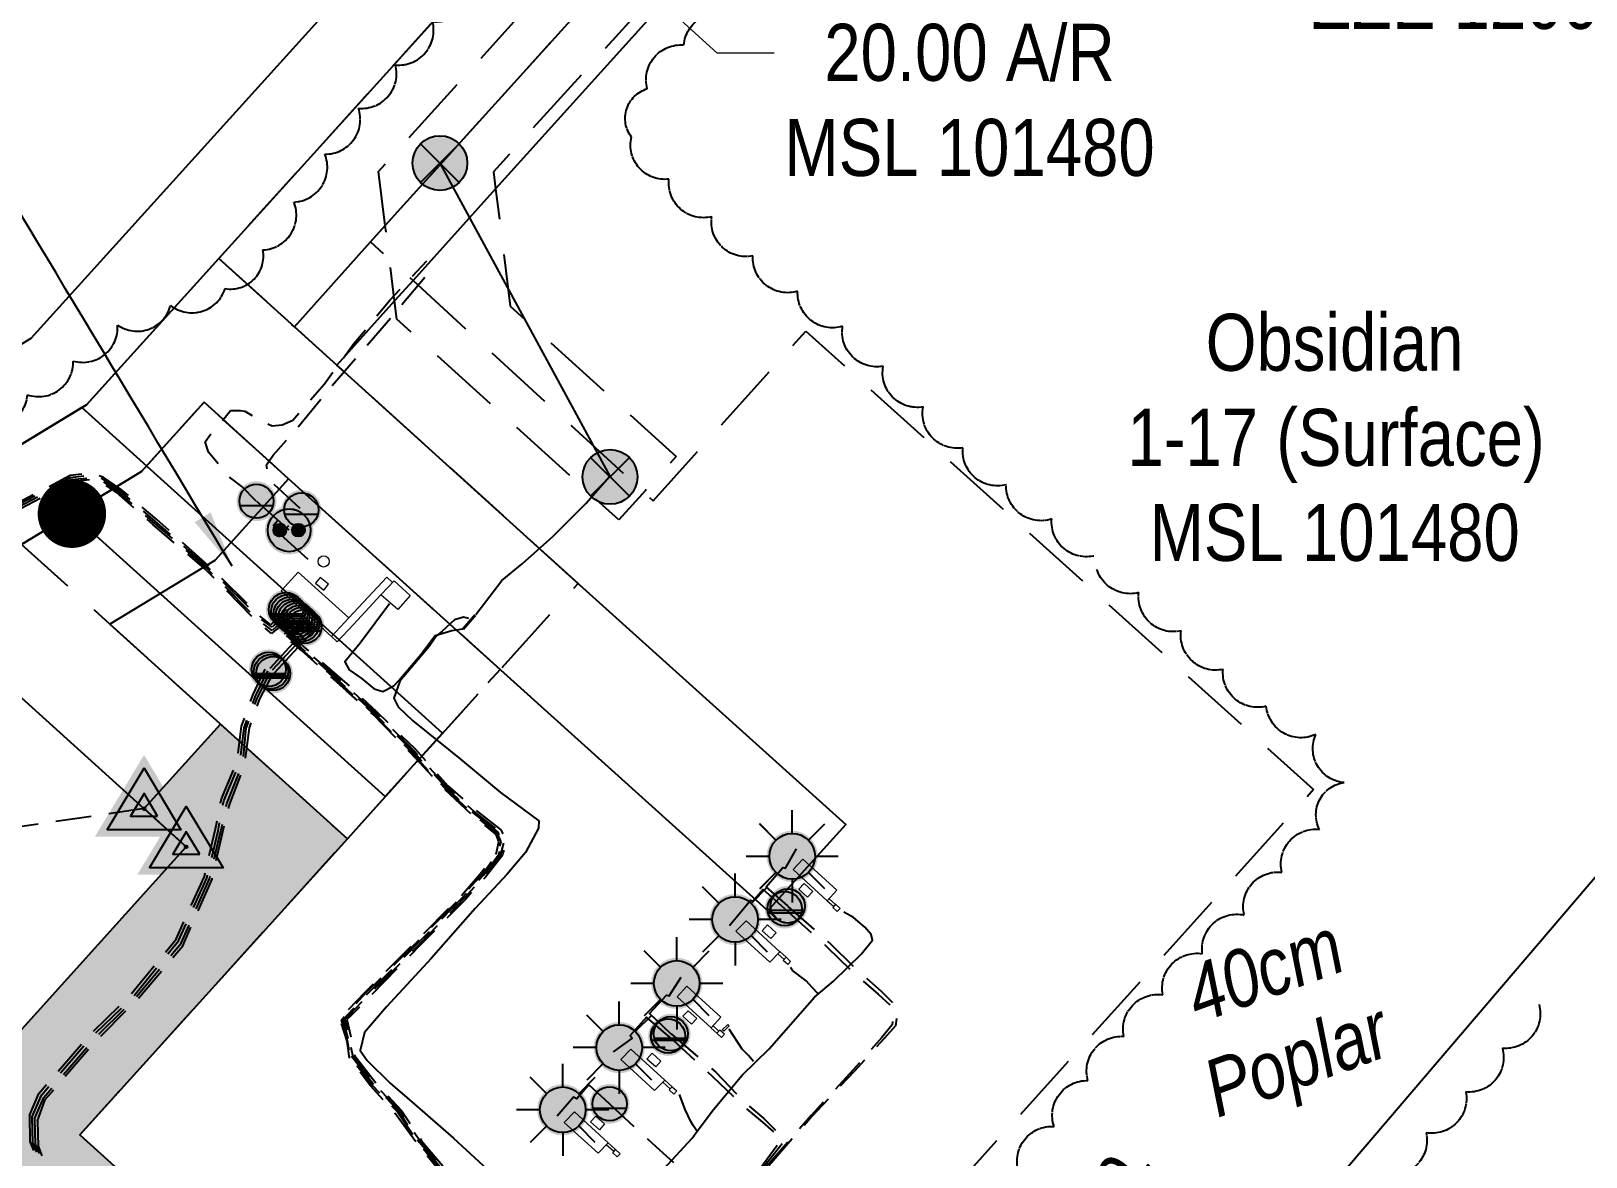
# Model space of a CAD drawing. Extents: x 604743 to 608691, y 5877740 to 5881429.
# Drawn here: x 605824.6 to 606097.2, y 5878876.4 to 5879073.7 of the extents above; entities that cross this region are included whole.
import ezdxf

# ---------------------------------------------------------------- set-up
doc = ezdxf.new("R2010")
doc.units = 0
doc.header["$LTSCALE"] = 5
doc.header["$PDMODE"] = 34
doc.header["$PDSIZE"] = 0.03
for name, pattern in [('0', [1, 1, 0]), ('foc-ACCESSROAD', [3.75, 2.5, -1.25]), ('foc-FLOWLINE', [3.75, 2.5, -1.25]), ('foc-TIELINE', [1.875, 1.25, -0.625]), ('POWERLINE5', [7.8, 2.4, -0.6, 0.6, -0.6, 0.6, -0.6, 2.4]), ('UG_PIPE', [1.875, 1.25, -0.625])]:
    doc.linetypes.add(name, pattern=pattern)
doc.layers.get('Defpoints').update_dxf_attribs({"color": 9})
for name, color, linetype in [('AS-CABLE', 224, 'foc-CABLE'), ('AS-PIPE-UG', 44, 'UG_PIPE'), ('AS-POWER', 104, 'foc-POWER'), ('AS-POWER-EXISTING', 72, 'POWERLINE5'), ('AS-POWER-EXISTING-PP', 72, 'Continuous'), ('AS-SYMBOL', 7, 'Continuous'), ('AS-TELUS', 224, 'foc-TEL'), ('C-RW', 13, 'Continuous'), ('C-WS', 13, 'foc-ACCESSROAD'), ('C-WS-S', 8, 'Continuous'), ('F-EZE', 190, 'foc-FLOWLINE'), ('L-MON', 1, 'Continuous'), ('L-TIE', 7, 'foc-TIELINE'), ('L-TITLEDB', 4, 'Continuous'), ('P-PROPOSED', 10, 'Continuous'), ('P-PROPOSED-H', 21, 'Continuous'), ('T-BUSH', 110, '0'), ('T-BUSH-T', 110, 'Continuous')]:
    doc.layers.add(name, color=color, linetype=linetype)
for name, color, linetype, lineweight in [('AS-GENERAL', 48, 'Continuous', 18), ('C-AR-T', 13, 'Continuous', 9), ('C-WS-T', 13, 'Continuous', 9), ('F-EZE-T', 190, 'Continuous', 9)]:
    doc.layers.add(name, color=color, linetype=linetype, lineweight=lineweight)
doc.layers.add('AS-PIPE-AG', color=7, linetype='Continuous', true_color=0x7d00fa)
doc.styles.add('80CG', font='ARIALN.TTF', dxfattribs={"height": 10})
doc.styles.add('80L', font='ARIALN.TTF', dxfattribs={"height": 10})
doc.styles.add('80LS', font='ARIALNI.TTF', dxfattribs={"height": 10})
doc.styles.add('foc-LtypeFont', font='ARIALN.TTF', dxfattribs={"height": 7.35})
doc.linetypes.add('foc-CABLE', pattern='A,2,-1,["C",foc-LtypeFont,S=0.2,R=0,X=-0.625,Y=-0.75],-1.24,8', length=12.24)
doc.linetypes.add('foc-POWER', pattern='A,6,-1,["P",foc-LtypeFont,S=0.2,R=0,X=-0.625,Y=-0.75],-1.24,4', length=12.24)
doc.linetypes.add('foc-TEL', pattern='A,2,-1,["T",foc-LtypeFont,S=0.2,R=0,X=-0.425,Y=-0.75],-1.24,8', length=12.24)
doc.linetypes.add('foc-TEL-NOLINE', pattern='A,0,-2,["T",foc-LtypeFont,S=0.2,R=0,X=-0.425,Y=-0.75],-10.24', length=12.24)
doc.dimstyles.new('Compass 5 000', dxfattribs={"dimscale": 5, "dimtxt": 9, "dimasz": 2, "dimexe": 0.2, "dimexo": 0.0625, "dimgap": 0.5, "dimtad": 0, "dimtih": 1, "dimtoh": 1, "dimzin": 0, "dimdsep": 46, "dimtxsty": '80CG', "dimcen": 0.1, "dimse1": 1, "dimse2": 1, "dimclrd": 256, "dimclrt": 256, "dimaunit": 1, "dimadec": 4, "dimazin": 0, "dimtfac": 0.06, "dimtofl": 0, "dimtmove": 0, "dimatfit": 1, "dimfxl": 0.2, "dimtolj": 1, "dimtzin": 0, "dimlwd": -1, "dimarcsym": 0})

# ---------------------------------------------------------------- blocks, each defined once
blk = doc.blocks.new('*D622')
at = {"layer": 'Defpoints', "color": 0, "transparency": 16777216}
for p in [(605978.08, 5879128.96), (605947.46, 5879117.49), (605958.57, 5879107.43)]:
    blk.add_point(p, dxfattribs=at)
at = {"layer": 'F-EZE-T', "transparency": 16777216}
for p, q in [((605959.55, 5879145.74), (605952.14, 5879152.46)), ((605985.49, 5879122.25), (606014.79, 5879095.71)), ((606014.79, 5879095.71), (606024.79, 5879095.71))]:
    blk.add_line(p, q, dxfattribs=at)
for points in [[(605960.67, 5879146.98), (605958.44, 5879144.51), (605966.97, 5879139.03)], [(605986.61, 5879123.49), (605984.37, 5879121.02), (605978.08, 5879128.96)]]:
    blk.add_solid(points, dxfattribs=at)
at = {"layer": 'F-EZE-T', "transparency": 16777216, "insert": (606080.42, 5879095.71), "char_height": 10, "attachment_point": 5, "style": '80CG'}
blk.add_mtext('\\A1;Fortis\\P15.00 Powerline R/W\\PEZE 120074', dxfattribs=at)
blk = doc.blocks.new('*D624')
at = {"layer": 'C-WS-T', "transparency": 16777216}
for p, q in [((605907.36, 5879103.88), (605899.94, 5879110.59)), ((605935.36, 5879078.56), (605944.89, 5879069.94)), ((605944.89, 5879069.94), (605954.89, 5879069.94))]:
    blk.add_line(p, q, dxfattribs=at)
for points in [[(605908.47, 5879105.12), (605906.24, 5879102.64), (605914.77, 5879097.17)], [(605936.48, 5879079.79), (605934.24, 5879077.32), (605927.94, 5879085.27)]]:
    blk.add_solid(points, dxfattribs=at)
at = {"layer": 'Defpoints', "color": 0, "transparency": 16777216}
for p in [(605916.87, 5879099.49), (605914.77, 5879097.17), (605930.04, 5879087.58)]:
    blk.add_point(p, dxfattribs=at)
at = {"layer": 'C-WS-T', "transparency": 16777216, "insert": (605989.17, 5879069.94), "char_height": 10, "attachment_point": 5, "style": '80CG'}
blk.add_mtext('\\A1;Obsidian\\P20.00 A/R\\PMSL 101480', dxfattribs=at)
blk = doc.blocks.new('GAS')
h = blk.add_hatch(color=255)
h.dxf.hatch_style = 1
edge = h.paths.add_edge_path()
edge.add_arc((0, 0), 0.9, 0, 360)
for p, q in [((-0.571, 0.571), (-1.142, 1.142)), ((0, 0.808), (0, 1.616)), ((0.571, 0.571), (1.142, 1.142)), ((-0.808, 0), (-1.616, 0)), ((1.616, 0), (0.808, 0)), ((-0.571, -0.571), (-1.142, -1.142)), ((0, -0.808), (0, -1.616)), ((1.142, -1.142), (0.571, -0.571))]:
    blk.add_line(p, q)
blk.add_circle((0, 0), 0.8)
blk = doc.blocks.new('POWERPOLE')
h = blk.add_hatch(color=255)
edge = h.paths.add_edge_path()
edge.add_arc((0, 0), 0.96, 0, 360)
at = {"linetype": 'Continuous'}
for p, q in [((0.679, -0.679), (-0.679, 0.679)), ((-0.679, -0.679), (0.679, 0.679))]:
    blk.add_line(p, q, dxfattribs=at)
blk.add_circle((0, 0), 0.96, dxfattribs=at)
blk = doc.blocks.new('RISER')
h = blk.add_hatch(color=255)
h.dxf.hatch_style = 1
edge = h.paths.add_edge_path()
edge.add_arc((0, 0), 0.7, 0, 360)
blk.add_hatch(color=13).paths.add_polyline_path([(0.581, -0.15), (-0.581, -0.15, 0.774597)])
at = {"color": 13}
blk.add_line((-0.581, -0.15), (0.581, -0.15), dxfattribs=at)
blk.add_circle((0, 0), 0.6, dxfattribs=at)
blk = doc.blocks.new('PIG')
h = blk.add_hatch(color=255)
h.dxf.hatch_style = 1
edge = h.paths.add_edge_path()
edge.add_arc((0, 0), 0.85, 0, 360)
at = {"layer": 'AS-SYMBOL'}
h = blk.add_hatch(color=13, dxfattribs=at)
h.dxf.hatch_style = 1
h.paths.add_polyline_path([(-0.101, 0.005, 1), (-0.551, 0.005, 1)])
h = blk.add_hatch(color=13, dxfattribs=at)
h.dxf.hatch_style = 1
h.paths.add_polyline_path([(0.101, 0.005, 1), (0.551, 0.005, 1)])
at = {"layer": 'AS-SYMBOL', "color": 13}
for centre, radius in [((0, 0), 0.75), ((-0.326, 0.005), 0.225), ((0.326, 0.005), 0.225)]:
    blk.add_circle(centre, radius, dxfattribs=at)
blk = doc.blocks.new('TRIA')
blk.add_hatch(color=255).paths.add_polyline_path([(-0.041, 1.521), (-1.475, -0.867), (1.392, -0.867)])
blk = doc.blocks.new('Hybrid_EC')
at = {"color": 251}
for points in [[(-1.296, -0.74), (0, 1.42), (1.296, -0.74)], [(0.471, -0.26), (0, 0.526), (-0.471, -0.26)]]:
    blk.add_lwpolyline(points, close=True, dxfattribs=at)
at = {"layer": 'Defpoints'}
blk.add_circle((0, 0), 0.05, dxfattribs=at)
at = {"xscale": 1.2, "yscale": 1.2, "zscale": 1.2}
blk.add_blockref('TRIA', (0.05, 0.061), dxfattribs=at)
blk = doc.blocks.new('fdia')
at = {"color": 255, "const_width": 1}
blk.add_lwpolyline([(-0.5, 0, 1), (0.5, 0, 1)], format="xyb", close=True, dxfattribs=at)
blk = doc.blocks.new('Fdiaa')
blk.add_blockref('fdia', (0, 0))
blk = doc.blocks.new('fdib')
at = {"color": 1, "const_width": 1.6}
blk.add_lwpolyline([(-0.4, 0, 1), (0.4, 0, 1)], format="xyb", close=True, dxfattribs=at)
at = {"color": 1}
blk.add_circle((0, 0), 0.8, dxfattribs=at)
blk = doc.blocks.new('Fdibb')
blk.add_blockref('fdib', (0, 0))
blk = doc.blocks.new('fdicc')
for name in ['Fdibb', 'Fdiaa']:
    blk.add_blockref(name, (0, 0))
blk = doc.blocks.new('FDI')
blk.add_blockref('fdicc', (0, 0))

msp = doc.modelspace()

# ---------------------------------------------------------------- hatches: boundary and pattern name
at = {"layer": 'P-PROPOSED-H'}
h = msp.add_hatch(color=256, dxfattribs=at)
h.dxf.hatch_style = 1
h.paths.add_polyline_path([(605833.166, 5878880.229), (605961.185, 5878764.594), (605948.047, 5878749.522), (605804.929, 5878878.795), (605851.844, 5878930.726), (605844.427, 5878937.427), (605857.829, 5878952.261), (605880.08, 5878932.159)])

# ---------------------------------------------------------------- linework, layer by layer
at = {"layer": 'AS-CABLE', "flags": 128}
for points in [[(605902.599, 5878971.484), (605907.193, 5878977.401), (605910.743, 5878980.346), (605916.136, 5878985.143), (605921.924, 5878990.923), (605926.047, 5878995.658)], [(605887.457, 5878973.36), (605882.31, 5878966.421), (605879.615, 5878963.135), (605880.414, 5878961.743), (605882.475, 5878960.303), (605884.792, 5878958.435), (605886.283, 5878957.973), (605888.236, 5878958.949), (605889.11, 5878959.863), (605892.944, 5878964.435), (605895.489, 5878967.804), (605898.38, 5878968.657), (605900.308, 5878968.945)], [(605901.406, 5878970.787), (605900.462, 5878970.972), (605898.844, 5878970.532), (605896.727, 5878968.521), (605895.633, 5878967.685), (605894.399, 5878965.854), (605893.122, 5878964.336), (605889.281, 5878959.779), (605888.242, 5878956.791), (605888.994, 5878955.274), (605891.511, 5878952.885), (605899.913, 5878946.108), (605906.954, 5878940.262), (605913.63, 5878935.293), (605913.617, 5878934.014), (605911.3, 5878929.735), (605908.108, 5878925.941), (605902.508, 5878919.916), (605894.79, 5878911.129), (605886.926, 5878902.709), (605883.067, 5878898.159), (605882.317, 5878895.009), (605883.577, 5878893.265), (605887.578, 5878889.286), (605891.855, 5878885.641), (605898.699, 5878879.651), (605906.114, 5878872.81), (605909.989, 5878869.605), (605914.812, 5878865.221), (605917.262, 5878863.2), (605919.996, 5878861.216), (605921.288, 5878860.785), (605922.8, 5878862.919), (605927.08, 5878867.213), (605932.022, 5878870.688), (605935.633, 5878874.35), (605940.546, 5878879.676), (605941.396, 5878880.862), (605944.303, 5878884.713), (605949.307, 5878890.696), (605954.018, 5878895.306), (605961.99, 5878904.358), (605965.33, 5878907.196), (605970.253, 5878912.004), (605972.15, 5878914.352), (605971.945, 5878915.386), (605970.811, 5878916.628), (605968.817, 5878918.328), (605967.135, 5878919.298)], [(605962.593, 5878905.047), (605961.656, 5878906.016), (605960.526, 5878907.243), (605958.147, 5878909.038), (605957.795, 5878909.583)], [(605951.324, 5878893.088), (605950.438, 5878894.133), (605949.299, 5878895.284), (605947.048, 5878898.788)], [(605941.392, 5878880.825), (605940.698, 5878881.872), (605940.306, 5878882.578), (605939.286, 5878884.707), (605938.306, 5878887.294)]]:
    msp.add_lwpolyline(points, dxfattribs=at)
at = {"layer": 'AS-CABLE', "const_width": 0.5, "flags": 128}
msp.add_lwpolyline([(605900.354, 5878968.877), (605902.51, 5878971.375)], dxfattribs=at)
at = {"layer": 'AS-GENERAL', "flags": 128}
for points in [[(605871.448, 5878978.888), (605880.355, 5878970.898), (605877.289, 5878967.602), (605868.449, 5878975.622)], [(605875.336, 5878977.965), (605874.471, 5878976.965), (605875.931, 5878975.75), (605876.795, 5878976.771)], [(605885.975, 5878974.89), (605888.283, 5878977.341), (605891.087, 5878974.778), (605888.924, 5878972.328)], [(605964.217, 5878921.256), (605965.898, 5878923.152), (605959.969, 5878928.558), (605958.275, 5878926.736)], [(605960.205, 5878924.285), (605959.26, 5878923.305), (605960.768, 5878921.921), (605961.699, 5878922.891)], [(605955.912, 5878912.352), (605954.148, 5878910.523), (605948.219, 5878915.93), (605949.983, 5878917.758)], [(605952.803, 5878916.036), (605953.727, 5878917.032), (605955.243, 5878915.658), (605954.363, 5878914.641)], [(605943.877, 5878898.978), (605945.558, 5878900.874), (605939.629, 5878906.28), (605937.935, 5878904.458)], [(605939.865, 5878902.007), (605938.921, 5878901.027), (605940.428, 5878899.643), (605941.359, 5878900.613)], [(605945.825, 5878898.651), (605946.774, 5878899.613), (605947.018, 5878899.362), (605946.073, 5878898.429)], [(605935.727, 5878889.854), (605933.963, 5878888.026), (605928.034, 5878893.432), (605929.798, 5878895.261)], [(605932.619, 5878893.538), (605933.542, 5878894.534), (605935.059, 5878893.16), (605934.178, 5878892.144)], [(605925.817, 5878878.854), (605924.053, 5878877.026), (605918.124, 5878882.432), (605919.888, 5878884.261)], [(605922.709, 5878882.538), (605923.632, 5878883.534), (605925.148, 5878882.16), (605924.268, 5878881.144)]]:
    msp.add_lwpolyline(points, close=True, dxfattribs=at)
for points in [[(605880.355, 5878970.898), (605886.982, 5878978.022), (605888.012, 5878977.053)], [(605878.323, 5878966.664), (605881.137, 5878969.69), (605885.975, 5878974.89)], [(605877.289, 5878967.602), (605878.323, 5878966.664)], [(605965.311, 5878920.25), (605964.229, 5878921.236)], [(605965.648, 5878920.619), (605964.566, 5878921.606)], [(605965.982, 5878919.384), (605966.487, 5878919.938), (605965.69, 5878920.665), (605965.185, 5878920.111), (605965.982, 5878919.384)], [(605956.661, 5878910.993), (605955.565, 5878911.992)], [(605956.997, 5878911.362), (605955.902, 5878912.361)], [(605957.795, 5878910.635), (605957.29, 5878910.081), (605956.492, 5878910.808), (605956.997, 5878911.362), (605957.795, 5878910.635)], [(605944.886, 5878898.049), (605943.89, 5878898.958)], [(605945.223, 5878898.419), (605944.226, 5878899.328)], [(605945.684, 5878897.322), (605946.189, 5878897.876), (605945.391, 5878898.603), (605944.886, 5878898.049), (605945.684, 5878897.322)], [(605936.69, 5878888.3), (605935.38, 5878889.494)], [(605937.027, 5878888.669), (605935.717, 5878889.863)], [(605937.824, 5878887.942), (605937.319, 5878887.388), (605936.522, 5878888.115), (605937.027, 5878888.669), (605937.824, 5878887.942)], [(605926.78, 5878877.3), (605925.47, 5878878.494)], [(605927.116, 5878877.669), (605925.807, 5878878.863)], [(605927.914, 5878876.942), (605927.409, 5878876.388), (605926.611, 5878877.115), (605927.116, 5878877.669), (605927.914, 5878876.942)]]:
    msp.add_lwpolyline(points, dxfattribs=at)
at = {"layer": 'AS-GENERAL'}
msp.add_circle((605875.923, 5878980.761), 0.978, dxfattribs=at)
at = {"layer": 'AS-PIPE-AG', "flags": 128}
for points in [[(605864.165, 5878991.309), (605869.804, 5878986.313)], [(605867.047, 5878987.042), (605867.898, 5878988.002)], [(605867.047, 5878987.042), (605868.551, 5878985.658)], [(605867.297, 5878987.324), (605868.839, 5878985.972)], [(605869.76, 5878986.977), (605867.984, 5878985.039)], [(605868.371, 5878985.46), (605873.172, 5878981.189)], [(605866.533, 5878962.046), (605874.057, 5878970.151)], [(605866.985, 5878961.75), (605874.495, 5878969.823)], [(605867.299, 5878961.236), (605874.931, 5878969.463)], [(605957.289, 5878920.377), (605953.499, 5878923.709), (605956.42, 5878927.139), (605956.91, 5878926.99), (605958.817, 5878930.399)], [(605956.761, 5878919.891), (605953.005, 5878923.239), (605951.171, 5878921.135), (605950.848, 5878921.389), (605947.09, 5878916.858)], [(605936.788, 5878897.967), (605933.084, 5878901.487), (605936.02, 5878904.71), (605936.529, 5878904.625), (605938.595, 5878907.887)], [(605936.319, 5878897.577), (605932.538, 5878900.898), (605929.686, 5878897.636), (605930.024, 5878897.214), (605926.716, 5878894.802)], [(605926.069, 5878885.689), (605922.415, 5878889.027), (605920.291, 5878886.554), (605919.756, 5878886.851), (605916.875, 5878883.536)]]:
    msp.add_lwpolyline(points, dxfattribs=at)
at = {"layer": 'AS-PIPE-UG', "flags": 128}
for points in [[(605864.077, 5878991.344), (605861.608, 5878993.902), (605859.297, 5878995.616), (605855.751, 5878999.91), (605855.145, 5879001.75), (605856.302, 5879003.374), (605857.412, 5879004.551), (605859.57, 5879007.202), (605860.676, 5879007.209), (605861.325, 5879007.25), (605862.089, 5879007.11), (605864.166, 5879005.864), (605866.881, 5879004.512), (605868.627, 5879004.739), (605870.509, 5879005.5), (605876.063, 5879011.885), (605881.237, 5879018.969), (605887.53, 5879026.588), (605894.017, 5879033.472)], [(605871.834, 5878990.045), (605866.734, 5878994.742), (605866.134, 5878995.712), (605865.927, 5878997.675), (605867.059, 5878999.41), (605870.304, 5879002.997), (605876.697, 5879010.714), (605888.597, 5879024.548), (605895.218, 5879032.387)], [(605869.312, 5878972.311), (605869.287, 5878972.278), (605866.644, 5878969.624), (605864.859, 5878971.137), (605855.741, 5878980.012), (605846.665, 5878988.11), (605840.409, 5878993.402), (605837.29, 5878995.55), (605835.014, 5878996.258), (605831.5, 5878995.814), (605822.593, 5878991.144), (605812.324, 5878985.387)], [(605869.699, 5878971.961), (605869.647, 5878971.98), (605866.878, 5878969.223), (605864.686, 5878970.833), (605855.478, 5878979.9), (605846.37, 5878987.806), (605840.04, 5878993.324), (605837.154, 5878995.222), (605834.93, 5878995.819), (605831.505, 5878995.412), (605822.585, 5878990.786), (605812.475, 5878985.055)], [(605870.111, 5878971.541), (605870.106, 5878971.508), (605866.923, 5878968.644), (605864.403, 5878970.526), (605855.316, 5878979.689), (605839.801, 5878993.07), (605837.039, 5878994.909), (605834.885, 5878995.364), (605831.593, 5878995.097), (605822.665, 5878990.409), (605812.472, 5878984.682)], [(605870.472, 5878971.17), (605870.448, 5878971.188), (605866.796, 5878968.146), (605864.293, 5878970.138), (605855.119, 5878979.469), (605845.956, 5878987.249), (605839.621, 5878992.874), (605836.899, 5878994.639), (605834.88, 5878995.08), (605831.684, 5878994.715), (605822.9, 5878990.036), (605812.548, 5878984.357)], [(605957.289, 5878920.377), (605957.305, 5878920.256), (605964.862, 5878913.666), (605969.51, 5878909.104), (605973.694, 5878905.444), (605975.595, 5878903.52), (605976.6, 5878901.838), (605976.184, 5878899.362), (605974.265, 5878897.169), (605968.988, 5878891.417), (605961.548, 5878883.458), (605952.128, 5878872.751), (605940.734, 5878860.261), (605929.324, 5878848.539), (605926.846, 5878846.674), (605925.705, 5878846.369), (605924.404, 5878846.889), (605921.998, 5878848.208), (605919.396, 5878850.893), (605915.006, 5878854.488), (605909.849, 5878859.207), (605900.506, 5878868.699), (605892.334, 5878878.67), (605888.479, 5878884.007), (605884.155, 5878888.859), (605880.452, 5878893.678), (605880.047, 5878896.61), (605880.031, 5878896.658), (605878.761, 5878900.605), (605879.756, 5878901.677), (605883.283, 5878905.337), (605892.4, 5878914.418), (605900.041, 5878922.193), (605903.635, 5878926.324), (605906.258, 5878929.662), (605906.642, 5878931.642), (605906.172, 5878932.901), (605902.092, 5878936.212), (605896.79, 5878941.139), (605891.144, 5878947.192), (605884.613, 5878953.902), (605879.959, 5878958.092), (605872.057, 5878965.144), (605869.13, 5878967.613), (605868.649, 5878968.19), (605869.229, 5878968.969), (605870.915, 5878970.927)], [(605869.055, 5878968.066), (605871.318, 5878970.472), (605871.329, 5878970.497)], [(605936.788, 5878897.967), (605936.841, 5878897.955), (605944.708, 5878891.224), (605950.061, 5878885.626), (605953.12, 5878883.092), (605955.623, 5878880.641), (605956.758, 5878879.237), (605951.78, 5878872.931), (605940.626, 5878860.924), (605928.84, 5878849.127), (605926.531, 5878847.404), (605925.785, 5878847.307), (605924.493, 5878847.64), (605922.423, 5878848.868), (605919.669, 5878851.372), (605915.373, 5878855.083), (605910.454, 5878859.784), (605900.729, 5878869.331), (605892.73, 5878878.916), (605889.05, 5878884.43), (605884.558, 5878889.221), (605880.858, 5878893.91), (605880.267, 5878896.833), (605879.431, 5878900.476), (605880.13, 5878901.267), (605883.623, 5878904.951), (605892.697, 5878914.056), (605900.3, 5878921.872), (605904.025, 5878925.843), (605906.671, 5878929.501), (605907.235, 5878931.659), (605906.516, 5878933.29), (605902.3, 5878936.572), (605897.209, 5878941.305), (605891.49, 5878947.541), (605884.809, 5878954.125), (605880.384, 5878958.221), (605872.298, 5878965.369), (605869.506, 5878967.951), (605871.797, 5878970.14)], [(605936.324, 5878897.584), (605936.435, 5878897.528), (605944.04, 5878890.552), (605949.667, 5878885.146), (605952.887, 5878882.488), (605955.236, 5878880.367), (605956.138, 5878879.352), (605951.42, 5878872.892), (605940.589, 5878861.158), (605928.691, 5878849.339), (605926.487, 5878847.749), (605924.57, 5878848.064), (605922.615, 5878849.164), (605919.864, 5878851.623), (605915.03, 5878855.81), (605910.482, 5878860.117), (605900.948, 5878869.551), (605892.881, 5878879.046), (605889.324, 5878884.378), (605884.692, 5878889.282), (605881.112, 5878893.876), (605880.535, 5878896.737), (605879.732, 5878900.549), (605880.475, 5878901.307), (605883.8, 5878904.798), (605892.922, 5878913.844), (605900.606, 5878921.787), (605904.202, 5878925.717), (605906.987, 5878929.474), (605907.558, 5878931.609), (605906.659, 5878933.528), (605902.293, 5878936.942), (605897.443, 5878941.333), (605891.644, 5878947.75), (605884.968, 5878954.264), (605880.455, 5878958.481), (605872.402, 5878965.573), (605869.985, 5878967.743), (605872.157, 5878969.734)], [(605872.559, 5878969.342), (605870.645, 5878967.656), (605872.521, 5878965.717), (605880.737, 5878958.63), (605885.168, 5878954.461), (605891.979, 5878947.896), (605897.675, 5878941.443), (605902.519, 5878937.209), (605906.982, 5878933.685), (605908.018, 5878931.665), (605907.183, 5878929.098), (605904.29, 5878925.41), (605900.779, 5878921.524), (605892.923, 5878913.549), (605884.087, 5878904.566), (605880.509, 5878900.932), (605879.981, 5878900.446), (605880.823, 5878896.897), (605881.401, 5878894.113), (605885.153, 5878889.265), (605889.593, 5878884.53), (605893.093, 5878879.212), (605901.168, 5878869.803), (605910.692, 5878860.302), (605915.614, 5878855.844), (605920.124, 5878851.933), (605922.99, 5878849.247), (605924.729, 5878848.284), (605926.453, 5878848.01), (605928.33, 5878849.522), (605940.562, 5878861.464), (605944.723, 5878868.461), (605941.512, 5878871.318), (605938.773, 5878874.031), (605933.609, 5878878.72), (605926.187, 5878885.535), (605926.07, 5878885.686)], [(605956.761, 5878919.891), (605956.825, 5878919.802), (605964.209, 5878913.17), (605969.071, 5878908.428), (605973.181, 5878904.888), (605975.201, 5878903.045), (605975.841, 5878902.043), (605975.617, 5878899.557), (605973.774, 5878897.31), (605968.769, 5878891.639), (605961.418, 5878883.64), (605951.889, 5878872.8), (605940.658, 5878860.535), (605929.265, 5878848.796), (605926.728, 5878846.751), (605925.616, 5878846.576), (605924.297, 5878847.076), (605922.082, 5878848.448), (605919.541, 5878851.05), (605915.148, 5878854.705), (605910.116, 5878859.417), (605900.748, 5878868.839), (605892.592, 5878878.741), (605888.912, 5878884.194), (605884.495, 5878888.908), (605880.637, 5878893.783), (605880.111, 5878896.712), (605879.077, 5878900.406), (605879.971, 5878901.484), (605883.462, 5878905.237), (605892.488, 5878914.246), (605900.267, 5878922.157), (605903.883, 5878926.107), (605906.463, 5878929.615), (605907.04, 5878931.636), (605906.422, 5878933.068), (605902.194, 5878936.447), (605897.013, 5878941.216), (605891.372, 5878947.252), (605884.747, 5878953.947), (605880.034, 5878958.324), (605872.144, 5878965.266), (605869.055, 5878968.066)], [(605824.35, 5878883.634), (605826.001, 5878887.518), (605834.657, 5878897.557), (605842.018, 5878904.723), (605850.042, 5878914.556), (605855.01, 5878925.561), (605856.989, 5878933.888), (605857.991, 5878939.137), (605860.799, 5878945.851), (605861.54, 5878951.901), (605863.489, 5878957.342), (605865.822, 5878962.143), (605865.867, 5878962.168)], [(605824.784, 5878883.305), (605826.435, 5878887.189), (605835.091, 5878897.228), (605842.452, 5878904.394), (605850.476, 5878914.227), (605855.444, 5878925.232), (605857.423, 5878933.559), (605858.425, 5878938.808), (605861.233, 5878945.522), (605861.974, 5878951.572), (605863.923, 5878957.013), (605866.256, 5878961.814), (605866.301, 5878961.839)], [(605825.239, 5878883.064), (605826.855, 5878886.78), (605835.525, 5878896.899), (605842.825, 5878904.145), (605850.955, 5878913.846), (605855.926, 5878925.114), (605857.906, 5878933.529), (605858.94, 5878938.334), (605861.74, 5878945.342), (605862.349, 5878951.515), (605864.301, 5878956.936), (605866.595, 5878961.38), (605866.683, 5878961.447)], [(605825.751, 5878882.694), (605827.097, 5878886.43), (605835.857, 5878896.577), (605843.307, 5878904.011), (605851.209, 5878913.389), (605856.359, 5878925.078), (605858.188, 5878933.153), (605859.475, 5878938.274), (605862.056, 5878945.027), (605862.928, 5878951.613), (605864.736, 5878956.655), (605867.047, 5878961.041)], [(605824.35, 5878883.634), (605824.422, 5878879.086), (605826.422, 5878874.278), (605847.38, 5878855.049), (605882.668, 5878824.222), (605914.617, 5878793.058), (605932.181, 5878778.813)], [(605824.784, 5878883.305), (605824.877, 5878878.845), (605826.877, 5878874.037), (605847.835, 5878854.808), (605883.123, 5878823.981), (605915.072, 5878792.817), (605932.636, 5878778.572)], [(605825.239, 5878883.064), (605825.332, 5878878.604), (605827.332, 5878873.796), (605848.29, 5878854.567), (605883.578, 5878823.74), (605915.527, 5878792.576), (605933.091, 5878778.331)], [(605825.751, 5878882.694), (605825.844, 5878878.234), (605827.844, 5878873.426), (605848.802, 5878854.197), (605884.09, 5878823.37), (605916.039, 5878792.206), (605933.603, 5878777.961)]]:
    msp.add_lwpolyline(points, dxfattribs=at)
at = {"layer": 'AS-POWER', "flags": 128}
msp.add_lwpolyline([(605896.316, 5879050.598), (605926.138, 5878995.576)], dxfattribs=at)
at = {"layer": 'C-RW'}
for points in [[(606091.72, 5879273.359), (606077.622, 5879236.187), (606042.094, 5879196.807), (606029.592, 5879182.95), (606026.236, 5879179.23), (606014.696, 5879166.438), (605906.08, 5879046.053), (605891.607, 5879030.012), (605888.373, 5879026.427), (605878.228, 5879015.184), (605870.787, 5879021.899), (605884.113, 5879036.789), (605886.727, 5879039.68), (605968.953, 5879130.619), (606011.245, 5879177.397), (606020.363, 5879187.53), (606021.279, 5879188.549), (606059.712, 5879231.262), (606078.636, 5879282.363)], [(605288.46, 5878907.554), (605388.266, 5878915.59), (605444.136, 5878920.118), (605705.809, 5878947.689), (605824.664, 5879019.879), (606045.331, 5879263.906), (606056.452, 5879253.85), (606006.44, 5879198.544), (605857.527, 5879033.866), (605834.318, 5879008.2), (605710.77, 5878933.159), (605445.574, 5878905.191), (605388.594, 5878900.578), (605380.318, 5878899.907), (605369.262, 5878899.012), (605288.788, 5878892.497)], [(605373.141, 5878726.677), (605369.262, 5878899.012), (605380.318, 5878899.907), (605388.594, 5878900.578), (605445.574, 5878905.191), (605710.77, 5878933.159), (605834.318, 5879008.2), (605857.527, 5879033.866), (605870.787, 5879021.899), (605878.228, 5879015.184), (605918.954, 5878978.32), (605967.468, 5878934.646), (605954.069, 5878919.799), (605955.38, 5878918.083), (605869.783, 5878995.259), (605854.955, 5879008.667), (605843.971, 5878996.52), (605715.731, 5878918.63), (605447.006, 5878890.257), (605388.923, 5878885.536), (605384.577, 5878885.183), (605388.475, 5878712.018)], [(605715.734, 5878918.674), (605715.734, 5878918.674), (605831.785, 5878989.128), (605886.715, 5878939.536), (605896.763, 5878950.665), (605833.547, 5879007.738), (605710.776, 5878933.204)]]:
    msp.add_lwpolyline(points, dxfattribs=at)
msp.add_lwpolyline([(605961.185, 5878764.594), (605948.047, 5878749.522), (605804.929, 5878878.795), (605851.844, 5878930.726), (605805.13, 5878972.929), (605822.962, 5878983.76), (605843.971, 5878996.52), (605854.955, 5879008.667), (605869.783, 5878995.259), (605856.843, 5878980.948), (605838.444, 5878969.773), (605880.08, 5878932.159), (605833.166, 5878880.229), (605961.185, 5878764.594)], close=True, dxfattribs=at)
at = {"layer": 'C-WS', "flags": 128}
for points in [[(605891.607, 5879030.012), (605933.685, 5878991.41), (605960.485, 5879021.159), (606049.475, 5878940.768), (605922.254, 5878799.759), (605876.359, 5878841.689), (605833.166, 5878880.229), (605920.527, 5878976.905), (605878.228, 5879015.184), (605870.787, 5879021.899), (605857.527, 5879033.866), (606006.44, 5879198.544), (606021.279, 5879188.549), (606022.341, 5879187.834), (606029.591, 5879182.951), (606033.748, 5879180.151), (606026.236, 5879179.232), (606011.245, 5879177.397), (605968.953, 5879130.617), (605886.727, 5879039.68), (605884.113, 5879036.789), (605887.462, 5879033.76), (605891.607, 5879030.012)], [(605886.072, 5878938.791), (605880.08, 5878932.159), (605837.102, 5878970.986), (605822.962, 5878983.76), (605843.971, 5878996.52), (605854.955, 5879008.667), (605869.783, 5878995.259), (605906.884, 5878961.827), (605886.072, 5878938.791)]]:
    msp.add_lwpolyline(points, close=True, dxfattribs=at)
at = {"layer": 'F-EZE', "flags": 128}
msp.add_lwpolyline([(606085.073, 5879218.984), (606190.542, 5879147.728), (606221.168, 5879127.036), (606250.739, 5879107.057), (606245.67, 5879101.912), (606240.036, 5879096.194), (606221.572, 5879108.669), (606190.946, 5879129.359), (606087.763, 5879199.071), (606065.101, 5879189.293), (606044.015, 5879173.018), (606040.649, 5879170.414), (606014.695, 5879166.439), (606011.591, 5879165.961), (605905.706, 5879049.071), (605906.08, 5879046.054), (605908.632, 5879025.494), (605937.754, 5878999.183), (605932.331, 5878993.189), (605927.708, 5878988.05), (605888.769, 5879023.234), (605888.372, 5879026.427), (605887.462, 5879033.76), (605886.727, 5879039.68), (605885.552, 5879049.142), (606009.359, 5879185.844), (606020.363, 5879187.531), (606022.341, 5879187.834), (606032.507, 5879189.392), (606042.093, 5879196.808), (606054.797, 5879206.635), (606084.468, 5879219.393), (606085.073, 5879218.984)], close=True, dxfattribs=at)
at = {"layer": 'L-TIE'}
msp.add_line((605844.427, 5878937.427), (605715.734, 5878918.674), dxfattribs=at)
at = {"layer": 'L-TITLEDB'}
msp.add_lwpolyline([(605817.666, 5878599.954), (605976.545, 5878782.214), (606119.709, 5878949.772), (606164.988, 5879011.655), (606192.835, 5879043.591), (606222.262, 5879077.339), (606228.45, 5879084.435), (606240.036, 5879096.194), (606245.67, 5879101.912), (606250.739, 5879107.057), (606259.941, 5879116.395), (606290.529, 5879147.441)], dxfattribs=at)
at = {"layer": 'P-PROPOSED'}
msp.add_lwpolyline([(605833.166, 5878880.229), (605961.185, 5878764.594), (605948.047, 5878749.522), (605804.929, 5878878.795), (605851.844, 5878930.726), (605844.427, 5878937.427), (605857.829, 5878952.261), (605880.08, 5878932.159)], close=True, dxfattribs=at)
at = {"layer": 'T-BUSH', "flags": 128}
for points in [[(605701.766, 5878942.308, 0.5205671), (605710.898, 5878946.372, 0.5205671), (605720.031, 5878950.436, 0.5205671), (605729.163, 5878954.5, 0.5205671), (605737.432, 5878960.113, 0.5205671), (605745.691, 5878965.743, 0.5205671), (605754.233, 5878970.91, 0.5205671), (605763.024, 5878975.667, 0.5205671), (605771.816, 5878980.424, 0.5205671), (605780.528, 5878985.322, 0.5205671), (605789.211, 5878990.274, 0.5205671), (605797.894, 5878995.226, 0.5205671), (605806.593, 5879000.149, 0.5205671), (605815.303, 5879005.055, 0.5205671), (605824.012, 5879009.96, 0.5205671), (605832.019, 5879015.898, 0.5205671), (605839.779, 5879022.199, 0.5205671), (605849.088, 5879025.631, 0.5205671), (605858.638, 5879028.583, 0.5205671), (605865.275, 5879035.379, 0.5205671), (605870.703, 5879043.773, 0.5205671), (605876.13, 5879052.167, 0.5205671), (605882.026, 5879060.212, 0.5205671), (605888.524, 5879067.808, 0.5205671), (605895.022, 5879075.403, 0.5205671), (605901.521, 5879082.999, 0.5205671), (605908.271, 5879090.37, 0.5205671), (605915.05, 5879097.715, 0.5205671), (605921.829, 5879105.061, 0.5205671), (605928.624, 5879112.392, 0.5205671), (605935.45, 5879119.694, 0.5205671), (605942.276, 5879126.997, 0.5205671), (605949.102, 5879134.299, 0.5205671), (605955.928, 5879141.601, 0.5205671), (605962.754, 5879148.903, 0.5205671), (605969.58, 5879156.205, 0.5205671), (605976.141, 5879163.739, 0.5205671), (605982.46, 5879171.484, 0.5205671), (605988.917, 5879179.11, 0.5205671), (605995.647, 5879186.501, 0.5205671), (606001.679, 5879194.469, 0.5205671), (606006.081, 5879200.334, 0.5205671)], [(606089.049, 5878903.067, -0.5205671), (606082.621, 5878895.412, -0.5205671), (606076.194, 5878887.756, -0.5205671), (606069.232, 5878880.586, -0.5205671), (606062.459, 5878873.242, -0.5205671), (606056.004, 5878865.61, -0.5205671), (606049.549, 5878857.978, -0.5205671), (606042.764, 5878850.64, -0.5205671), (606035.935, 5878843.34, -0.5205671), (606029.718, 5878835.517, -0.5205671), (606023.566, 5878827.639, -0.5205671), (606017.105, 5878820.023, -0.5205671), (606010.306, 5878812.696, -0.5205671), (606003.245, 5878805.623, -0.5205671), (605996.147, 5878798.585, -0.5205671), (605988.991, 5878791.606, -0.5205671), (605981.065, 5878785.551, -0.5205671), (605972.526, 5878781.321, -0.5205671), (605962.652, 5878782.196, -0.5205671), (605953.954, 5878777.552, -0.5205671), (605945.177, 5878782.334, -0.5205671), (605936.174, 5878786.67, -0.5205671), (605929.64, 5878793.467, -0.5205671), (605928.53, 5878802.705, -0.5205671), (605934.769, 5878809.876, -0.5205671), (605942.147, 5878816.594, -0.5205671), (605949.323, 5878823.552, -0.5205671), (605956.537, 5878830.471, -0.5205671), (605963.763, 5878837.378, -0.5205671), (605970.92, 5878844.355, -0.5205671), (605978.049, 5878851.362, -0.5205671), (605985.143, 5878858.4, -0.5205671), (605991.449, 5878866.156, -0.5205671), (605997.755, 5878873.912, -0.5205671), (606003.993, 5878881.72, -0.5205671), (606009.932, 5878889.761, -0.5205671), (606016.228, 5878897.503, -0.5205671), (606023.067, 5878904.793, -0.5205671), (606029.992, 5878911.996, -0.5205671), (606037.334, 5878918.776, -0.5205671), (606043.936, 5878926.281, -0.5205671), (606050.539, 5878933.786, -0.5205671), (606054.888, 5878941.992, -0.5205671), (606049.904, 5878950.448, -0.5205671), (606041.211, 5878955.382, -0.5205671), (606033.633, 5878961.848, -0.5205671), (606026.269, 5878968.607, -0.5205671), (606018.852, 5878975.307, -0.5205671), (606011.247, 5878981.793, -0.5205671), (606003.584, 5878988.208, -0.5205671), (605995.595, 5878994.215, -0.5205671), (605988.009, 5879000.681, -0.5205671), (605981.043, 5879007.849, -0.5205671), (605974.034, 5879014.975, -0.5205671), (605966.925, 5879021.998, -0.5205671), (605959.037, 5879028.138, -0.5205671), (605951.181, 5879034.319, -0.5205671), (605943.975, 5879041.191, -0.5205671), (605936.475, 5879047.78, -0.5205671), (605929.894, 5879055.133, -0.5205671), (605932.667, 5879063.631, -0.5205671), (605939.084, 5879071.295, -0.5205671), (605947.626, 5879076.318, -0.5205671), (605954.344, 5879083.715, -0.5205671), (605960.476, 5879091.579, -0.5205671), (605966.041, 5879099.882, -0.5205671), (605973.79, 5879105.926, -0.5205671), (605980.721, 5879112.731, -0.5205671), (605986.038, 5879121.147, -0.5205671), (605992.577, 5879128.706, -0.5205671), (605999.483, 5879135.932, -0.5205671), (606005.859, 5879143.625, -0.5205671), (606012.888, 5879150.573, -0.5205671), (606021.257, 5879156.039, -0.5205671), (606030.563, 5879159.544, -0.5205671), (606040.073, 5879162.621, -0.5205671), (606049.595, 5879165.665, -0.5205671), (606058.736, 5879169.436, -0.5205671), (606066.487, 5879175.748, -0.5205671), (606073.96, 5879182.379, -0.5205671), (606081.273, 5879189.193, -0.5205671), (606089.01, 5879191.546, -0.5205671)]]:
    msp.add_lwpolyline(points, format="xyb", dxfattribs=at)

# ---------------------------------------------------------------- block references
at = {"layer": 'AS-POWER-EXISTING', "xscale": 4.999999999999973, "yscale": 4.999999999999973, "zscale": 4.999999999999973}
for p in [(605896.316, 5879050.598), (605926.138, 5878995.576)]:
    msp.add_blockref('POWERPOLE', p, dxfattribs=at)
at = {"layer": 'AS-POWER-EXISTING-PP', "xscale": 5.000000050021138, "yscale": 5.000000050021138, "zscale": 5.000000050021138}
for p in [(605896.316, 5879050.598), (605926.138, 5878995.576)]:
    msp.add_blockref('POWERPOLE', p, dxfattribs=at)
at = {"layer": 'AS-SYMBOL', "xscale": 4.999999999999973, "yscale": 4.999999999999973, "zscale": 4.999999999999973}
for name, p in [('RISER', (605864.148, 5878991.324)), ('RISER', (605872.027, 5878989.804)), ('PIG', (605869.877, 5878986.224)), ('RISER', (605869.312, 5878972.311)), ('RISER', (605869.699, 5878971.961)), ('RISER', (605870.111, 5878971.541)), ('RISER', (605870.472, 5878971.17)), ('RISER', (605870.926, 5878970.869)), ('RISER', (605871.329, 5878970.497)), ('RISER', (605871.77, 5878970.104)), ('RISER', (605872.166, 5878969.737)), ('RISER', (605872.577, 5878969.368)), ('RISER', (605866.301, 5878961.839)), ('RISER', (605866.683, 5878961.447)), ('RISER', (605867.069, 5878961.113)), ('RISER', (605956.761, 5878919.891)), ('RISER', (605957.289, 5878920.377)), ('RISER', (605936.319, 5878897.577)), ('RISER', (605936.324, 5878897.584)), ('RISER', (605936.788, 5878897.967)), ('RISER', (605926.069, 5878885.689)), ('RISER', (605926.07, 5878885.686))]:
    msp.add_blockref(name, p, dxfattribs=at)
at = {"layer": 'AS-SYMBOL', "color": 6, "xscale": 4.997884199999986, "yscale": 4.997884199999986, "zscale": 4.997884199999986}
for name, p in [('RISER', (605864.148, 5878991.324)), ('RISER', (605872.027, 5878989.804)), ('PIG', (605869.877, 5878986.224)), ('RISER', (605869.312, 5878972.311)), ('RISER', (605869.699, 5878971.961)), ('RISER', (605870.111, 5878971.541)), ('RISER', (605870.472, 5878971.17)), ('RISER', (605870.926, 5878970.869)), ('RISER', (605871.329, 5878970.497)), ('RISER', (605871.77, 5878970.104)), ('RISER', (605872.166, 5878969.737)), ('RISER', (605872.577, 5878969.368)), ('RISER', (605866.301, 5878961.839)), ('RISER', (605866.683, 5878961.447)), ('RISER', (605867.069, 5878961.113)), ('RISER', (605956.761, 5878919.891)), ('RISER', (605957.289, 5878920.377)), ('RISER', (605936.319, 5878897.577)), ('RISER', (605936.324, 5878897.584)), ('RISER', (605936.788, 5878897.967)), ('RISER', (605926.069, 5878885.689)), ('RISER', (605926.07, 5878885.686))]:
    msp.add_blockref(name, p, dxfattribs=at)
at = {"layer": 'C-WS-S', "xscale": 4.999999999999973, "yscale": 4.999999999999973, "zscale": 4.999999999999973}
for p in [(605958.084, 5878929.066), (605948.068, 5878917.992), (605937.838, 5878906.797), (605927.755, 5878895.539), (605917.845, 5878884.633)]:
    msp.add_blockref('GAS', p, dxfattribs=at)
at = {"layer": 'C-WS-S', "color": 6, "xscale": 4.997884199999986, "yscale": 4.997884199999986, "zscale": 4.997884199999986}
for p in [(605958.084, 5878929.066), (605948.068, 5878917.992), (605937.838, 5878906.797), (605927.755, 5878895.539), (605917.845, 5878884.633)]:
    msp.add_blockref('GAS', p, dxfattribs=at)
at = {"layer": 'L-MON'}
for name, p, xscale, yscale, zscale in [('FDI', (605831.785, 5878989.128), 4.999999999999995, 4.999999999999995, 4.999999999999995), ('Hybrid_EC', (605844.427, 5878937.427), 4.997884199999986, 4.997884199999986, 4.997884199999986), ('Hybrid_EC', (605851.844, 5878930.726), 4.997884199999986, 4.997884199999986, 4.997884199999986)]:
    msp.add_blockref(name, p, dxfattribs=dict(at, xscale=xscale, yscale=yscale, zscale=zscale))

# ---------------------------------------------------------------- dimensions: what is measured, and where the dimension line sits
at = {"layer": 'C-WS-T'}
dim = msp.add_linear_dim(base=(605914.774, 5879097.174), p1=(605930.036, 5879087.579), p2=(605916.866, 5879099.487), angle=137.87893, text='Obsidian\\P20.00 A/R\\PMSL 101480', dimstyle='Compass 5 000', dxfattribs=at)
dim.commit()
dim.dimension.update_dxf_attribs({"geometry": '*D624', "text_midpoint": (605989.166, 5879069.939), "dimtype": 161})
at = {"layer": 'F-EZE-T'}
dim = msp.add_linear_dim(base=(605978.078, 5879128.965), p1=(605947.455, 5879117.493), p2=(605958.568, 5879107.427), angle=317.8281, text='Fortis\\P15.00 Powerline R/W\\PEZE 120074', dimstyle='Compass 5 000', dxfattribs=at)
dim.commit()
dim.dimension.update_dxf_attribs({"geometry": '*D622', "text_midpoint": (606080.421, 5879095.712), "dimtype": 161})

# ---------------------------------------------------------------- leaders
at = {"layer": 'C-AR-T', "path_type": 1}
msp.add_leader([(605859.864, 5878979.934), (605807.889, 5879066.508)], dimstyle='Compass 5 000', override={"dimgap": 0.5, "dimtad": 0}, dxfattribs=at)

# ---------------------------------------------------------------- next in the draw order: texts
at = {"layer": 'C-WS-T', "insert": (606012.478, 5879024.18), "char_height": 9.99577, "attachment_point": 1, "style": '80L', "bg_fill": 3, "box_fill_scale": 1.15, "bg_fill_color": 256, "bg_fill_true_color": 256, "bg_fill_transparency": 0}
msp.add_mtext_dynamic_manual_height_columns('\\pi18.1;Obsidian\\P\\pi4.3746;1-17 (Surface)\\P\\pi8.2474;MSL 101480', width=80.01503, gutter_width=50, heights=[0], dxfattribs=at)

# ---------------------------------------------------------------- next in the draw order: linework, layer by layer
at = {"layer": 'AS-TELUS', "linetype": 'foc-TEL-NOLINE'}
msp.add_lwpolyline([(605817.666, 5878599.954), (605976.545, 5878782.214), (606119.709, 5878949.772), (606164.988, 5879011.655), (606192.835, 5879043.591), (606225.356, 5879080.887), (606259.941, 5879116.395), (606303.645, 5879160.753)], dxfattribs=at)

# ---------------------------------------------------------------- next in the draw order: texts
at = {"layer": 'L-MON', "insert": (605985.298, 5878847.189), "char_height": 9.9958, "attachment_point": 1, "rotation": 49.39237, "style": '80L', "bg_fill": 3, "box_fill_scale": 1.15, "bg_fill_color": 256, "bg_fill_true_color": 256, "bg_fill_transparency": 0}
msp.add_mtext_dynamic_manual_height_columns('Fd.I. Mp.\\PR37', width=48.20307, gutter_width=50, heights=[0], dxfattribs=at)

# ---------------------------------------------------------------- next in the draw order: texts
at = {"layer": 'T-BUSH-T', "linetype": 'Continuous', "insert": (606039.096, 5878913.907), "char_height": 9.9958, "width": 34.19194, "attachment_point": 2, "rotation": 20, "style": '80LS'}
msp.add_mtext('40cm \\PPoplar', dxfattribs=at)

doc.saveas('drawing.dxf')
